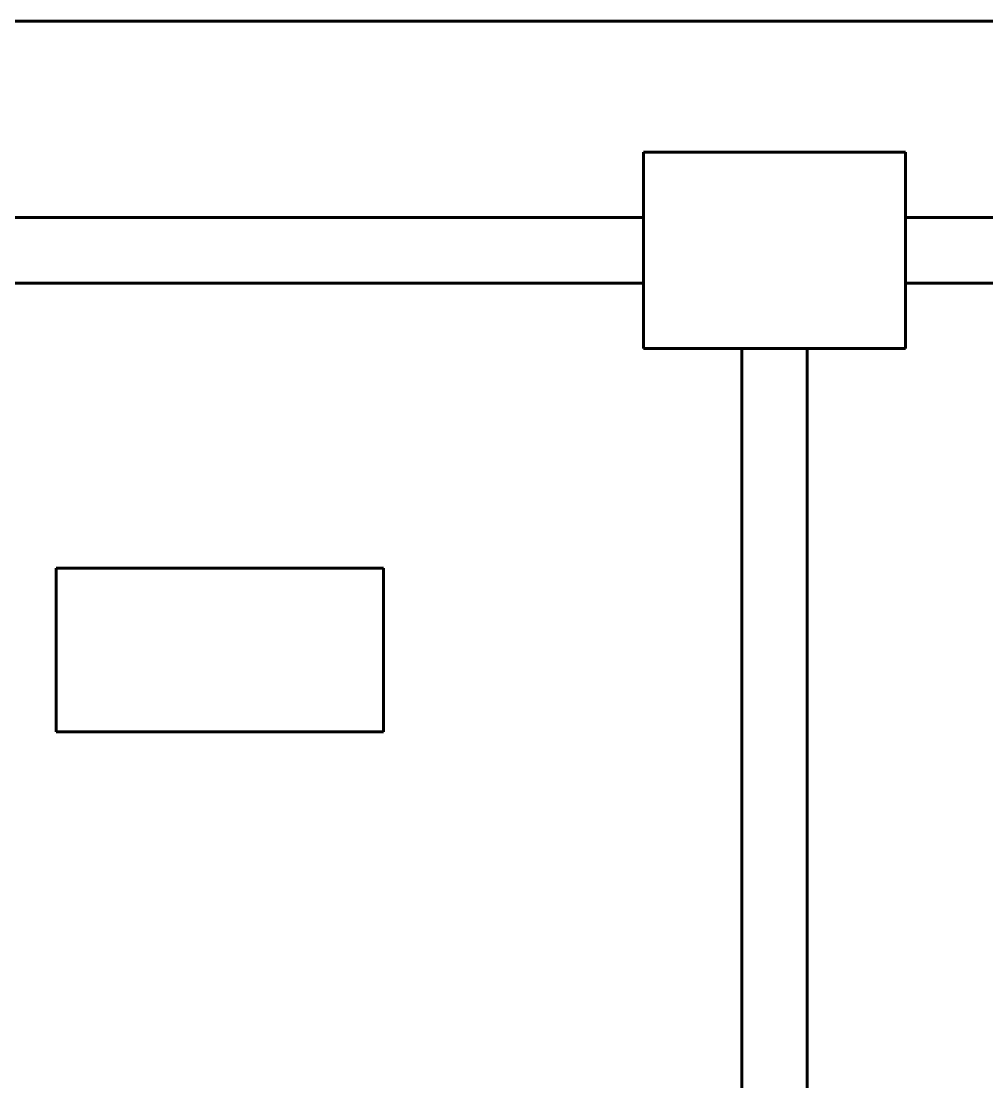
# Model space of a CAD drawing. Extents: x 0 to 297, y 0 to 292.
# Drawn here: x 176.59 to 183.97, y 108.01 to 116.11 of the extents above; entities that cross this region are included whole.
import ezdxf

# ---------------------------------------------------------------- set-up
doc = ezdxf.new("R2010")
doc.units = 0
doc.header["$MEASUREMENT"] = 0
doc.linetypes.add('K5LT_BASIC', pattern=[0])
doc.layers.add('Системный слой', color=7, linetype='Continuous')

# ---------------------------------------------------------------- blocks, each defined once
blk = doc.blocks.new('*U')
at = {"layer": 'Системный слой', "linetype": 'K5LT_BASIC', "lineweight": 60}
for p, q in [((183.35, 115.1064), (181.35, 115.1064)), ((181.35, 115.1064), (181.35, 113.6064)), ((183.35, 115.1064), (181.35, 115.1064)), ((181.35, 115.1064), (181.35, 113.6064)), ((183.35, 115.1064), (181.35, 115.1064)), ((181.35, 115.1064), (181.35, 113.6064)), ((183.35, 113.6064), (183.35, 115.1064)), ((183.35, 113.6064), (183.35, 115.1064)), ((183.35, 113.6064), (183.35, 115.1064)), ((181.35, 113.6064), (183.35, 113.6064)), ((181.35, 113.6064), (183.35, 113.6064)), ((181.35, 113.6064), (183.35, 113.6064)), ((179.3618, 111.9293), (176.8618, 111.9293)), ((176.8618, 111.9293), (176.8618, 110.6793)), ((179.3618, 110.6793), (179.3618, 111.9293)), ((176.8618, 110.6793), (179.3618, 110.6793))]:
    blk.add_line(p, q, dxfattribs=at)

msp = doc.modelspace()

# ---------------------------------------------------------------- linework, layer by layer
at = {"layer": 'Системный слой', "linetype": 'K5LT_BASIC', "lineweight": 60}
for p, q in [((191.35, 116.1064), (109.3503, 116.1064)), ((181.35, 115.1064), (181.35, 113.6064)), ((183.35, 115.1064), (181.35, 115.1064)), ((181.35, 113.6064), (181.35, 115.1064)), ((181.35, 115.1064), (181.35, 113.6064)), ((181.35, 115.1064), (183.35, 115.1064)), ((181.35, 115.1064), (181.35, 113.6064)), ((183.35, 115.1064), (181.35, 115.1064)), ((181.35, 113.6064), (181.35, 115.1064)), ((181.35, 115.1064), (181.35, 113.6064)), ((181.35, 115.1064), (183.35, 115.1064)), ((181.35, 115.1064), (181.35, 113.6064)), ((183.35, 115.1064), (181.35, 115.1064)), ((181.35, 113.6064), (181.35, 115.1064)), ((181.35, 115.1064), (181.35, 113.6064)), ((181.35, 115.1064), (183.35, 115.1064)), ((183.35, 115.1064), (183.35, 113.6064)), ((183.35, 115.1064), (183.35, 113.6064)), ((183.35, 115.1064), (183.35, 113.6064)), ((183.35, 115.1064), (183.35, 113.6064)), ((183.35, 115.1064), (183.35, 113.6064)), ((183.35, 115.1064), (183.35, 113.6064)), ((183.35, 115.1064), (183.35, 113.6064)), ((183.35, 115.1064), (183.35, 113.6064)), ((183.35, 115.1064), (183.35, 113.6064)), ((181.3497, 114.6066), (175.35, 114.6066)), ((189.3497, 114.6066), (183.35, 114.6066)), ((181.35, 114.1064), (175.35, 114.1064)), ((189.35, 114.1064), (183.35, 114.1064)), ((181.35, 113.6064), (183.35, 113.6064)), ((181.35, 113.6064), (183.35, 113.6064)), ((183.35, 113.6064), (181.35, 113.6064)), ((181.35, 113.6064), (183.35, 113.6064)), ((181.35, 113.6064), (183.35, 113.6064)), ((181.35, 113.6064), (183.35, 113.6064)), ((183.35, 113.6064), (181.35, 113.6064)), ((181.35, 113.6064), (183.35, 113.6064)), ((181.35, 113.6064), (183.35, 113.6064)), ((181.35, 113.6064), (183.35, 113.6064)), ((183.35, 113.6064), (181.35, 113.6064)), ((181.35, 113.6064), (183.35, 113.6064)), ((182.6, 113.6064), (181.85, 113.6064)), ((182.6, 113.6064), (181.85, 113.6064)), ((182.6, 113.6064), (181.85, 113.6064)), ((182.6, 113.6064), (181.85, 113.6064)), ((182.6, 113.6064), (181.85, 113.6064)), ((182.6, 113.6064), (181.85, 113.6064)), ((182.0996, 113.6064), (182.0996, 108.1654)), ((182.0996, 113.6064), (182.0996, 102.1064)), ((182.6, 113.6064), (182.6, 102.8564)), ((182.8503, 113.6068), (183.35, 113.6064)), ((182.8503, 113.6068), (183.35, 113.6064)), ((182.8503, 113.6068), (183.35, 113.6064)), ((182.0996, 108.1654), (182.0996, 102.8564))]:
    msp.add_line(p, q, dxfattribs=at)

# ---------------------------------------------------------------- block references
at = {"layer": 'Системный слой'}
msp.add_blockref('*U', (0, 0), dxfattribs=at)
msp.add_blockref('*U', (0, 0), dxfattribs=at)
msp.add_blockref('*U', (0, 0), dxfattribs=at)
msp.add_blockref('*U', (0, 0), dxfattribs=at)
msp.add_blockref('*U', (0, 0), dxfattribs=at)
msp.add_blockref('*U', (0, 0), dxfattribs=at)
msp.add_blockref('*U', (0, 0), dxfattribs=at)
msp.add_blockref('*U', (0, 0), dxfattribs=at)
msp.add_blockref('*U', (0, 0), dxfattribs=at)
msp.add_blockref('*U', (0, 0), dxfattribs=at)
msp.add_blockref('*U', (0, 0), dxfattribs=at)
msp.add_blockref('*U', (0, 0), dxfattribs=at)
msp.add_blockref('*U', (0, 0), dxfattribs=at)
msp.add_blockref('*U', (0, 0), dxfattribs=at)
msp.add_blockref('*U', (0, 0), dxfattribs=at)
msp.add_blockref('*U', (0, 0), dxfattribs=at)
msp.add_blockref('*U', (0, 0), dxfattribs=at)
msp.add_blockref('*U', (0, 0), dxfattribs=at)
msp.add_blockref('*U', (0, 0), dxfattribs=at)
msp.add_blockref('*U', (0, 0), dxfattribs=at)
msp.add_blockref('*U', (0, 0), dxfattribs=at)
msp.add_blockref('*U', (0, 0), dxfattribs=at)
msp.add_blockref('*U', (0, 0), dxfattribs=at)
msp.add_blockref('*U', (0, 0), dxfattribs=at)
msp.add_blockref('*U', (0, 0), dxfattribs=at)
msp.add_blockref('*U', (0, 0), dxfattribs=at)
msp.add_blockref('*U', (0, 0), dxfattribs=at)
msp.add_blockref('*U', (0, 0), dxfattribs=at)
msp.add_blockref('*U', (0, 0), dxfattribs=at)
msp.add_blockref('*U', (0, 0), dxfattribs=at)
msp.add_blockref('*U', (0, 0), dxfattribs=at)
msp.add_blockref('*U', (0, 0), dxfattribs=at)
msp.add_blockref('*U', (0, 0), dxfattribs=at)
msp.add_blockref('*U', (0, 0), dxfattribs=at)
msp.add_blockref('*U', (0, 0), dxfattribs=at)
msp.add_blockref('*U', (0, 0), dxfattribs=at)
msp.add_blockref('*U', (0, 0), dxfattribs=at)
msp.add_blockref('*U', (0, 0), dxfattribs=at)
msp.add_blockref('*U', (0, 0), dxfattribs=at)
msp.add_blockref('*U', (0, 0), dxfattribs=at)
msp.add_blockref('*U', (0, 0), dxfattribs=at)
msp.add_blockref('*U', (0, 0), dxfattribs=at)
msp.add_blockref('*U', (0, 0), dxfattribs=at)
msp.add_blockref('*U', (0, 0), dxfattribs=at)
msp.add_blockref('*U', (0, 0), dxfattribs=at)
msp.add_blockref('*U', (0, 0), dxfattribs=at)
msp.add_blockref('*U', (0, 0), dxfattribs=at)
msp.add_blockref('*U', (0, 0), dxfattribs=at)
msp.add_blockref('*U', (0, 0), dxfattribs=at)
msp.add_blockref('*U', (0, 0), dxfattribs=at)
msp.add_blockref('*U', (0, 0), dxfattribs=at)
msp.add_blockref('*U', (0, 0), dxfattribs=at)
msp.add_blockref('*U', (0, 0), dxfattribs=at)
msp.add_blockref('*U', (0, 0), dxfattribs=at)
msp.add_blockref('*U', (0, 0), dxfattribs=at)
msp.add_blockref('*U', (0, 0), dxfattribs=at)
msp.add_blockref('*U', (0, 0), dxfattribs=at)
msp.add_blockref('*U', (0, 0), dxfattribs=at)
msp.add_blockref('*U', (0, 0), dxfattribs=at)
msp.add_blockref('*U', (0, 0), dxfattribs=at)
msp.add_blockref('*U', (0, 0), dxfattribs=at)
msp.add_blockref('*U', (0, 0), dxfattribs=at)
msp.add_blockref('*U', (0, 0), dxfattribs=at)
msp.add_blockref('*U', (0, 0), dxfattribs=at)
msp.add_blockref('*U', (0, 0), dxfattribs=at)
msp.add_blockref('*U', (0, 0), dxfattribs=at)
msp.add_blockref('*U', (0, 0), dxfattribs=at)
msp.add_blockref('*U', (0, 0), dxfattribs=at)
msp.add_blockref('*U', (0, 0), dxfattribs=at)
msp.add_blockref('*U', (0, 0), dxfattribs=at)
msp.add_blockref('*U', (0, 0), dxfattribs=at)
msp.add_blockref('*U', (0, 0), dxfattribs=at)
msp.add_blockref('*U', (0, 0), dxfattribs=at)
msp.add_blockref('*U', (0, 0), dxfattribs=at)
msp.add_blockref('*U', (0, 0), dxfattribs=at)
msp.add_blockref('*U', (0, 0), dxfattribs=at)
msp.add_blockref('*U', (0, 0), dxfattribs=at)
msp.add_blockref('*U', (0, 0), dxfattribs=at)
msp.add_blockref('*U', (0, 0), dxfattribs=at)
msp.add_blockref('*U', (0, 0), dxfattribs=at)
msp.add_blockref('*U', (0, 0), dxfattribs=at)
msp.add_blockref('*U', (0, 0), dxfattribs=at)
msp.add_blockref('*U', (0, 0), dxfattribs=at)
msp.add_blockref('*U', (0, 0), dxfattribs=at)
msp.add_blockref('*U', (0, 0), dxfattribs=at)
msp.add_blockref('*U', (0, 0), dxfattribs=at)
msp.add_blockref('*U', (0, 0), dxfattribs=at)
msp.add_blockref('*U', (0, 0), dxfattribs=at)
msp.add_blockref('*U', (0, 0), dxfattribs=at)
msp.add_blockref('*U', (0, 0), dxfattribs=at)
msp.add_blockref('*U', (0, 0), dxfattribs=at)
msp.add_blockref('*U', (0, 0), dxfattribs=at)
msp.add_blockref('*U', (0, 0), dxfattribs=at)
msp.add_blockref('*U', (0, 0), dxfattribs=at)
msp.add_blockref('*U', (0, 0), dxfattribs=at)
msp.add_blockref('*U', (0, 0), dxfattribs=at)
msp.add_blockref('*U', (0, 0), dxfattribs=at)
msp.add_blockref('*U', (0, 0), dxfattribs=at)
msp.add_blockref('*U', (0, 0), dxfattribs=at)
msp.add_blockref('*U', (0, 0), dxfattribs=at)
msp.add_blockref('*U', (0, 0), dxfattribs=at)
msp.add_blockref('*U', (0, 0), dxfattribs=at)
msp.add_blockref('*U', (0, 0), dxfattribs=at)
msp.add_blockref('*U', (0, 0), dxfattribs=at)
msp.add_blockref('*U', (0, 0), dxfattribs=at)
msp.add_blockref('*U', (0, 0), dxfattribs=at)
msp.add_blockref('*U', (0, 0), dxfattribs=at)
msp.add_blockref('*U', (0, 0), dxfattribs=at)
msp.add_blockref('*U', (0, 0), dxfattribs=at)
msp.add_blockref('*U', (0, 0), dxfattribs=at)
msp.add_blockref('*U', (0, 0), dxfattribs=at)
msp.add_blockref('*U', (0, 0), dxfattribs=at)
msp.add_blockref('*U', (0, 0), dxfattribs=at)
msp.add_blockref('*U', (0, 0), dxfattribs=at)
msp.add_blockref('*U', (0, 0), dxfattribs=at)
msp.add_blockref('*U', (0, 0), dxfattribs=at)
msp.add_blockref('*U', (0, 0), dxfattribs=at)
msp.add_blockref('*U', (0, 0), dxfattribs=at)
msp.add_blockref('*U', (0, 0), dxfattribs=at)
msp.add_blockref('*U', (0, 0), dxfattribs=at)
msp.add_blockref('*U', (0, 0), dxfattribs=at)
msp.add_blockref('*U', (0, 0), dxfattribs=at)
msp.add_blockref('*U', (0, 0), dxfattribs=at)
msp.add_blockref('*U', (0, 0), dxfattribs=at)
msp.add_blockref('*U', (0, 0), dxfattribs=at)
msp.add_blockref('*U', (0, 0), dxfattribs=at)
msp.add_blockref('*U', (0, 0), dxfattribs=at)
msp.add_blockref('*U', (0, 0), dxfattribs=at)
msp.add_blockref('*U', (0, 0), dxfattribs=at)
msp.add_blockref('*U', (0, 0), dxfattribs=at)
msp.add_blockref('*U', (0, 0), dxfattribs=at)
msp.add_blockref('*U', (0, 0), dxfattribs=at)
msp.add_blockref('*U', (0, 0), dxfattribs=at)
msp.add_blockref('*U', (0, 0), dxfattribs=at)
msp.add_blockref('*U', (0, 0), dxfattribs=at)
msp.add_blockref('*U', (0, 0), dxfattribs=at)
msp.add_blockref('*U', (0, 0), dxfattribs=at)
msp.add_blockref('*U', (0, 0), dxfattribs=at)
msp.add_blockref('*U', (0, 0), dxfattribs=at)
msp.add_blockref('*U', (0, 0), dxfattribs=at)
msp.add_blockref('*U', (0, 0), dxfattribs=at)
msp.add_blockref('*U', (0, 0), dxfattribs=at)
msp.add_blockref('*U', (0, 0), dxfattribs=at)
msp.add_blockref('*U', (0, 0), dxfattribs=at)
msp.add_blockref('*U', (0, 0), dxfattribs=at)
msp.add_blockref('*U', (0, 0), dxfattribs=at)
msp.add_blockref('*U', (0, 0), dxfattribs=at)
msp.add_blockref('*U', (0, 0), dxfattribs=at)
msp.add_blockref('*U', (0, 0), dxfattribs=at)
msp.add_blockref('*U', (0, 0), dxfattribs=at)
msp.add_blockref('*U', (0, 0), dxfattribs=at)
msp.add_blockref('*U', (0, 0), dxfattribs=at)
msp.add_blockref('*U', (0, 0), dxfattribs=at)
msp.add_blockref('*U', (0, 0), dxfattribs=at)
msp.add_blockref('*U', (0, 0), dxfattribs=at)
msp.add_blockref('*U', (0, 0), dxfattribs=at)
msp.add_blockref('*U', (0, 0), dxfattribs=at)
msp.add_blockref('*U', (0, 0), dxfattribs=at)
msp.add_blockref('*U', (0, 0), dxfattribs=at)
msp.add_blockref('*U', (0, 0), dxfattribs=at)
msp.add_blockref('*U', (0, 0), dxfattribs=at)
msp.add_blockref('*U', (0, 0), dxfattribs=at)
msp.add_blockref('*U', (0, 0), dxfattribs=at)
msp.add_blockref('*U', (0, 0), dxfattribs=at)
msp.add_blockref('*U', (0, 0), dxfattribs=at)
msp.add_blockref('*U', (0, 0), dxfattribs=at)
msp.add_blockref('*U', (0, 0), dxfattribs=at)
msp.add_blockref('*U', (0, 0), dxfattribs=at)
msp.add_blockref('*U', (0, 0), dxfattribs=at)
msp.add_blockref('*U', (0, 0), dxfattribs=at)
msp.add_blockref('*U', (0, 0), dxfattribs=at)
msp.add_blockref('*U', (0, 0), dxfattribs=at)
msp.add_blockref('*U', (0, 0), dxfattribs=at)
msp.add_blockref('*U', (0, 0), dxfattribs=at)
msp.add_blockref('*U', (0, 0), dxfattribs=at)
msp.add_blockref('*U', (0, 0), dxfattribs=at)
msp.add_blockref('*U', (0, 0), dxfattribs=at)
msp.add_blockref('*U', (0, 0), dxfattribs=at)
msp.add_blockref('*U', (0, 0), dxfattribs=at)
msp.add_blockref('*U', (0, 0), dxfattribs=at)
msp.add_blockref('*U', (0, 0), dxfattribs=at)
msp.add_blockref('*U', (0, 0), dxfattribs=at)
msp.add_blockref('*U', (0, 0), dxfattribs=at)
msp.add_blockref('*U', (0, 0), dxfattribs=at)
msp.add_blockref('*U', (0, 0), dxfattribs=at)
msp.add_blockref('*U', (0, 0), dxfattribs=at)
msp.add_blockref('*U', (0, 0), dxfattribs=at)
msp.add_blockref('*U', (0, 0), dxfattribs=at)
msp.add_blockref('*U', (0, 0), dxfattribs=at)
msp.add_blockref('*U', (0, 0), dxfattribs=at)
msp.add_blockref('*U', (0, 0), dxfattribs=at)
msp.add_blockref('*U', (0, 0), dxfattribs=at)
msp.add_blockref('*U', (0, 0), dxfattribs=at)
msp.add_blockref('*U', (0, 0), dxfattribs=at)
msp.add_blockref('*U', (0, 0), dxfattribs=at)
msp.add_blockref('*U', (0, 0), dxfattribs=at)
msp.add_blockref('*U', (0, 0), dxfattribs=at)
msp.add_blockref('*U', (0, 0), dxfattribs=at)
msp.add_blockref('*U', (0, 0), dxfattribs=at)
msp.add_blockref('*U', (0, 0), dxfattribs=at)
msp.add_blockref('*U', (0, 0), dxfattribs=at)
msp.add_blockref('*U', (0, 0), dxfattribs=at)
msp.add_blockref('*U', (0, 0), dxfattribs=at)
msp.add_blockref('*U', (0, 0), dxfattribs=at)
msp.add_blockref('*U', (0, 0), dxfattribs=at)
msp.add_blockref('*U', (0, 0), dxfattribs=at)
msp.add_blockref('*U', (0, 0), dxfattribs=at)
msp.add_blockref('*U', (0, 0), dxfattribs=at)
msp.add_blockref('*U', (0, 0), dxfattribs=at)
msp.add_blockref('*U', (0, 0), dxfattribs=at)
msp.add_blockref('*U', (0, 0), dxfattribs=at)
msp.add_blockref('*U', (0, 0), dxfattribs=at)
msp.add_blockref('*U', (0, 0), dxfattribs=at)
msp.add_blockref('*U', (0, 0), dxfattribs=at)
msp.add_blockref('*U', (0, 0), dxfattribs=at)
msp.add_blockref('*U', (0, 0), dxfattribs=at)
msp.add_blockref('*U', (0, 0), dxfattribs=at)
msp.add_blockref('*U', (0, 0), dxfattribs=at)
msp.add_blockref('*U', (0, 0), dxfattribs=at)
msp.add_blockref('*U', (0, 0), dxfattribs=at)
msp.add_blockref('*U', (0, 0), dxfattribs=at)
msp.add_blockref('*U', (0, 0), dxfattribs=at)
msp.add_blockref('*U', (0, 0), dxfattribs=at)
msp.add_blockref('*U', (0, 0), dxfattribs=at)
msp.add_blockref('*U', (0, 0), dxfattribs=at)
msp.add_blockref('*U', (0, 0), dxfattribs=at)
msp.add_blockref('*U', (0, 0), dxfattribs=at)
msp.add_blockref('*U', (0, 0), dxfattribs=at)
msp.add_blockref('*U', (0, 0), dxfattribs=at)
msp.add_blockref('*U', (0, 0), dxfattribs=at)
msp.add_blockref('*U', (0, 0), dxfattribs=at)
msp.add_blockref('*U', (0, 0), dxfattribs=at)
msp.add_blockref('*U', (0, 0), dxfattribs=at)
msp.add_blockref('*U', (0, 0), dxfattribs=at)
msp.add_blockref('*U', (0, 0), dxfattribs=at)
msp.add_blockref('*U', (0, 0), dxfattribs=at)
msp.add_blockref('*U', (0, 0), dxfattribs=at)
msp.add_blockref('*U', (0, 0), dxfattribs=at)
msp.add_blockref('*U', (0, 0), dxfattribs=at)
msp.add_blockref('*U', (0, 0), dxfattribs=at)
msp.add_blockref('*U', (0, 0), dxfattribs=at)
msp.add_blockref('*U', (0, 0), dxfattribs=at)
msp.add_blockref('*U', (0, 0), dxfattribs=at)
msp.add_blockref('*U', (0, 0), dxfattribs=at)
msp.add_blockref('*U', (0, 0), dxfattribs=at)
msp.add_blockref('*U', (0, 0), dxfattribs=at)
msp.add_blockref('*U', (0, 0), dxfattribs=at)
msp.add_blockref('*U', (0, 0), dxfattribs=at)
msp.add_blockref('*U', (0, 0), dxfattribs=at)
msp.add_blockref('*U', (0, 0), dxfattribs=at)
msp.add_blockref('*U', (0, 0), dxfattribs=at)
msp.add_blockref('*U', (0, 0), dxfattribs=at)
msp.add_blockref('*U', (0, 0), dxfattribs=at)
msp.add_blockref('*U', (0, 0), dxfattribs=at)
msp.add_blockref('*U', (0, 0), dxfattribs=at)
msp.add_blockref('*U', (0, 0), dxfattribs=at)
msp.add_blockref('*U', (0, 0), dxfattribs=at)
msp.add_blockref('*U', (0, 0), dxfattribs=at)
msp.add_blockref('*U', (0, 0), dxfattribs=at)
msp.add_blockref('*U', (0, 0), dxfattribs=at)
msp.add_blockref('*U', (0, 0), dxfattribs=at)
msp.add_blockref('*U', (0, 0), dxfattribs=at)
msp.add_blockref('*U', (0, 0), dxfattribs=at)
msp.add_blockref('*U', (0, 0), dxfattribs=at)
msp.add_blockref('*U', (0, 0), dxfattribs=at)
msp.add_blockref('*U', (0, 0), dxfattribs=at)
msp.add_blockref('*U', (0, 0), dxfattribs=at)
msp.add_blockref('*U', (0, 0), dxfattribs=at)
msp.add_blockref('*U', (0, 0), dxfattribs=at)
msp.add_blockref('*U', (0, 0), dxfattribs=at)
msp.add_blockref('*U', (0, 0), dxfattribs=at)
msp.add_blockref('*U', (0, 0), dxfattribs=at)
msp.add_blockref('*U', (0, 0), dxfattribs=at)
msp.add_blockref('*U', (0, 0), dxfattribs=at)
msp.add_blockref('*U', (0, 0), dxfattribs=at)
msp.add_blockref('*U', (0, 0), dxfattribs=at)
msp.add_blockref('*U', (0, 0), dxfattribs=at)
msp.add_blockref('*U', (0, 0), dxfattribs=at)
msp.add_blockref('*U', (0, 0), dxfattribs=at)
msp.add_blockref('*U', (0, 0), dxfattribs=at)
msp.add_blockref('*U', (0, 0), dxfattribs=at)
msp.add_blockref('*U', (0, 0), dxfattribs=at)
msp.add_blockref('*U', (0, 0), dxfattribs=at)
msp.add_blockref('*U', (0, 0), dxfattribs=at)
msp.add_blockref('*U', (0, 0), dxfattribs=at)
msp.add_blockref('*U', (0, 0), dxfattribs=at)
msp.add_blockref('*U', (0, 0), dxfattribs=at)
msp.add_blockref('*U', (0, 0), dxfattribs=at)
msp.add_blockref('*U', (0, 0), dxfattribs=at)
msp.add_blockref('*U', (0, 0), dxfattribs=at)
msp.add_blockref('*U', (0, 0), dxfattribs=at)
msp.add_blockref('*U', (0, 0), dxfattribs=at)
msp.add_blockref('*U', (0, 0), dxfattribs=at)
msp.add_blockref('*U', (0, 0), dxfattribs=at)
msp.add_blockref('*U', (0, 0), dxfattribs=at)
msp.add_blockref('*U', (0, 0), dxfattribs=at)
msp.add_blockref('*U', (0, 0), dxfattribs=at)
msp.add_blockref('*U', (0, 0), dxfattribs=at)
msp.add_blockref('*U', (0, 0), dxfattribs=at)
msp.add_blockref('*U', (0, 0), dxfattribs=at)
msp.add_blockref('*U', (0, 0), dxfattribs=at)
msp.add_blockref('*U', (0, 0), dxfattribs=at)
msp.add_blockref('*U', (0, 0), dxfattribs=at)
msp.add_blockref('*U', (0, 0), dxfattribs=at)
msp.add_blockref('*U', (0, 0), dxfattribs=at)

doc.saveas('drawing.dxf')
